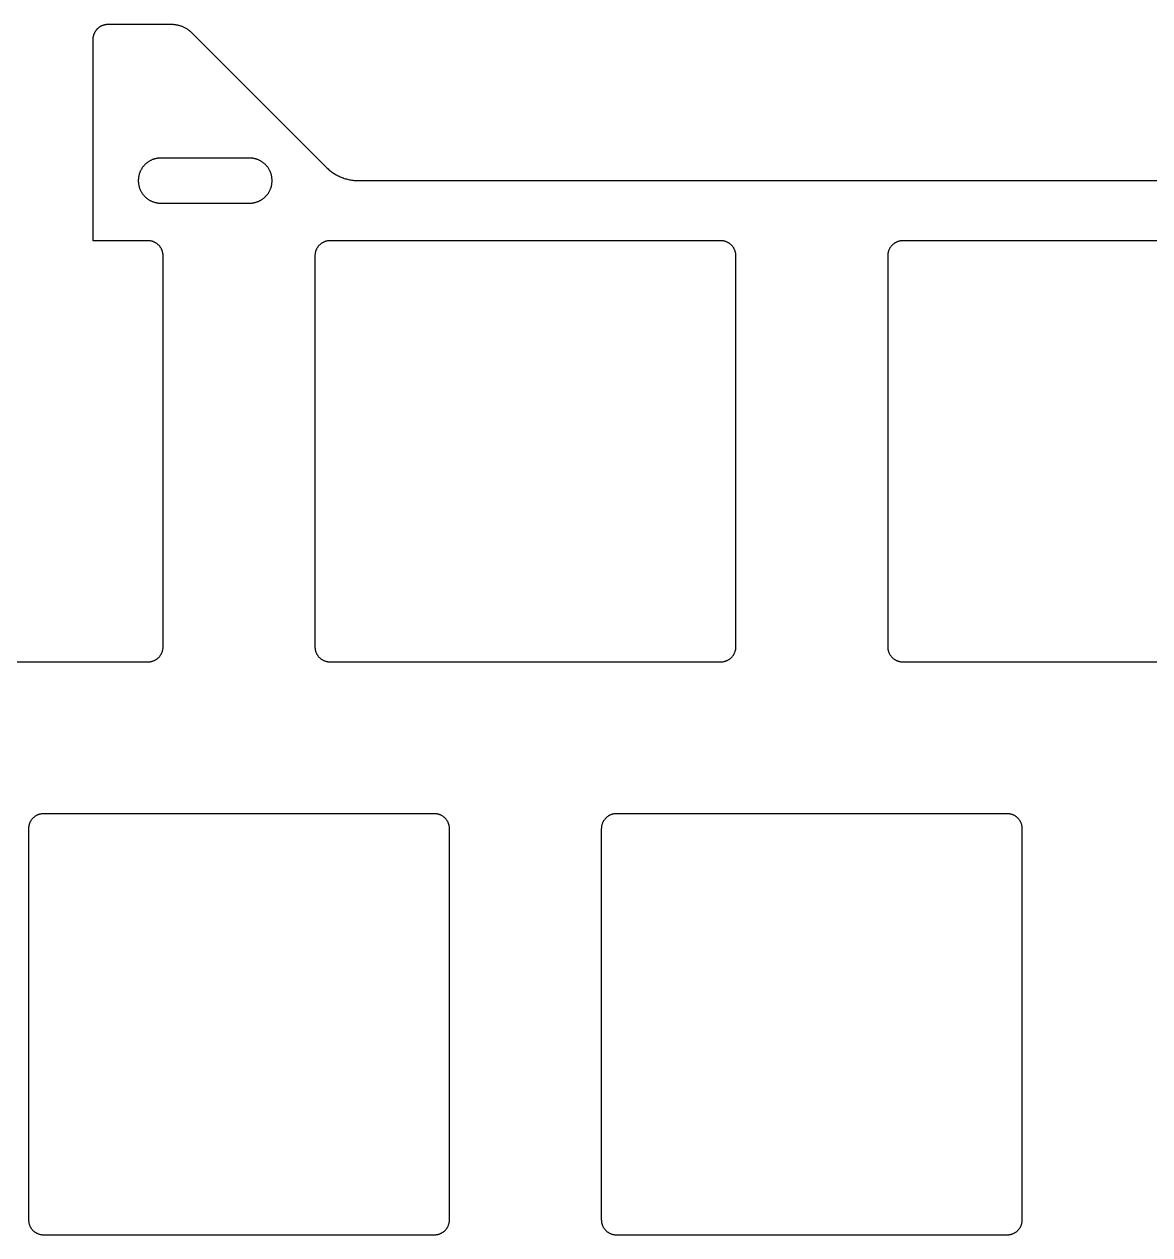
# Model space of a CAD drawing. Header units: millimetres. Extents: x -2014 to -1710, y 1046 to 1151.
# Drawn here: x -1907.12 to -1869.69, y 1110.76 to 1151.01 of the extents above; entities that cross this region are included whole.
import ezdxf

# ---------------------------------------------------------------- set-up
doc = ezdxf.new("R2010")
doc.units = ezdxf.units.MM
doc.layers.add('Layer 01', color=1, linetype='Continuous', true_color=0xff0000)

msp = doc.modelspace()

# ---------------------------------------------------------------- linework, layer by layer
at = {"layer": 'Layer 01', "color": 254, "true_color": 0xcad1ee}
for points in [[(-1904.827987, 1150.505913), (-1904.827849, 1150.517669), (-1904.827436, 1150.529391), (-1904.82675, 1150.54108), (-1904.825789, 1150.552734), (-1904.824554, 1150.564355), (-1904.823044, 1150.575942), (-1904.821261, 1150.587495), (-1904.819203, 1150.599015), (-1904.816895, 1150.61044), (-1904.814346, 1150.621744), (-1904.811536, 1150.63298), (-1904.808446, 1150.6442), (-1904.805054, 1150.655455), (-1904.80134, 1150.666797), (-1904.797285, 1150.678279), (-1904.792867, 1150.689953), (-1904.788115, 1150.701665), (-1904.783068, 1150.713227), (-1904.777727, 1150.724641), (-1904.772091, 1150.735905), (-1904.766162, 1150.747021), (-1904.759938, 1150.757987), (-1904.75342, 1150.768804), (-1904.746608, 1150.779472), (-1904.739457, 1150.790035), (-1904.731949, 1150.800514), (-1904.72412, 1150.810869), (-1904.716011, 1150.821062), (-1904.707657, 1150.831055), (-1904.699099, 1150.840809), (-1904.690374, 1150.850285), (-1904.681519, 1150.859446), (-1904.672507, 1150.868309), (-1904.663284, 1150.876918), (-1904.65385, 1150.885273), (-1904.644205, 1150.893374), (-1904.634349, 1150.901221), (-1904.624283, 1150.908814), (-1904.614005, 1150.916153), (-1904.603516, 1150.923238), (-1904.592817, 1150.930069), (-1904.581906, 1150.936646), (-1904.570784, 1150.942969), (-1904.559452, 1150.949038), (-1904.547657, 1150.954954), (-1904.535483, 1150.960683), (-1904.523433, 1150.966024), (-1904.512012, 1150.970774), (-1904.501038, 1150.975025), (-1904.489993, 1150.979001), (-1904.478878, 1150.982703), (-1904.467692, 1150.98613), (-1904.456436, 1150.989284), (-1904.445109, 1150.992163), (-1904.433712, 1150.994768), (-1904.422244, 1150.997099), (-1904.410706, 1150.999155), (-1904.399098, 1151.000937), (-1904.387419, 1151.002445), (-1904.37567, 1151.003679), (-1904.36385, 1151.004639), (-1904.35196, 1151.005324), (-1904.339999, 1151.005735), (-1904.327968, 1151.005871)], [(-1904.327968, 1151.005871), (-1902.2422, 1151.005871)], [(-1902.2422, 1151.005871), (-1902.217663, 1151.005557), (-1902.19315, 1151.004616), (-1902.168672, 1151.003055), (-1902.144244, 1151.000879), (-1902.11988, 1150.998094), (-1902.095592, 1150.994705), (-1902.071395, 1150.990718), (-1902.047301, 1150.986139), (-1902.023324, 1150.980973), (-1901.999477, 1150.975226), (-1901.975775, 1150.968902), (-1901.95223, 1150.962009), (-1901.928855, 1150.954551), (-1901.905665, 1150.946534), (-1901.882673, 1150.937963), (-1901.859892, 1150.928845), (-1901.837336, 1150.919184), (-1901.815017, 1150.908986), (-1901.792951, 1150.898257), (-1901.771149, 1150.887003), (-1901.749626, 1150.875228), (-1901.728394, 1150.862939), (-1901.707468, 1150.850141), (-1901.686861, 1150.83684), (-1901.666586, 1150.823041), (-1901.646657, 1150.80875), (-1901.627086, 1150.793972), (-1901.607889, 1150.778713), (-1901.589077, 1150.762979), (-1901.570665, 1150.746774), (-1901.552666, 1150.730106), (-1901.535093, 1150.712978)], [(-1904.827987, 1143.805853), (-1904.827987, 1150.505913)], [(-1901.535093, 1150.712978), (-1897.067327, 1146.245211)], [(-1902.577987, 1146.555871), (-1902.595798, 1146.555666), (-1902.613536, 1146.555049), (-1902.631199, 1146.55402), (-1902.648787, 1146.55258), (-1902.666302, 1146.550729), (-1902.683742, 1146.548466), (-1902.701108, 1146.545792), (-1902.718399, 1146.542707), (-1902.735617, 1146.53921), (-1902.75276, 1146.535301), (-1902.769828, 1146.530982), (-1902.786823, 1146.526251), (-1902.803492, 1146.521207), (-1902.819921, 1146.515818), (-1902.836609, 1146.509886), (-1902.854058, 1146.503213), (-1902.871928, 1146.495889), (-1902.889545, 1146.48814), (-1902.906906, 1146.479967), (-1902.924009, 1146.471373), (-1902.940851, 1146.462361), (-1902.957431, 1146.452932), (-1902.973747, 1146.443088), (-1902.989795, 1146.432832), (-1903.005575, 1146.422166), (-1903.021083, 1146.411092), (-1903.036318, 1146.399612), (-1903.051278, 1146.387728), (-1903.06596, 1146.375443), (-1903.080362, 1146.362759), (-1903.094481, 1146.349678), (-1903.108317, 1146.336201), (-1903.121806, 1146.32239), (-1903.134888, 1146.308301), (-1903.147564, 1146.293935), (-1903.159833, 1146.279291), (-1903.171695, 1146.264371), (-1903.18315, 1146.249173), (-1903.194198, 1146.233697), (-1903.20484, 1146.217945), (-1903.215075, 1146.201915), (-1903.224903, 1146.185608), (-1903.234324, 1146.169023), (-1903.243338, 1146.152162), (-1903.252059, 1146.134739), (-1903.260447, 1146.116849), (-1903.268279, 1146.09906), (-1903.275328, 1146.081942), (-1903.281705, 1146.065308), (-1903.28767, 1146.048591), (-1903.293224, 1146.031791), (-1903.298366, 1146.014908), (-1903.303097, 1145.997943), (-1903.307417, 1145.980895), (-1903.311325, 1145.963765), (-1903.314822, 1145.946551), (-1903.317907, 1145.929256), (-1903.320582, 1145.911877), (-1903.322844, 1145.894416), (-1903.324696, 1145.876873), (-1903.326135, 1145.859246), (-1903.327164, 1145.841537), (-1903.327781, 1145.823746), (-1903.327987, 1145.805871)], [(-1899.627987, 1146.555871), (-1902.577987, 1146.555871)], [(-1898.877987, 1145.805871), (-1898.878192, 1145.823683), (-1898.87881, 1145.84142), (-1898.879838, 1145.859083), (-1898.881278, 1145.876672), (-1898.883129, 1145.894186), (-1898.885392, 1145.911626), (-1898.888066, 1145.928992), (-1898.891151, 1145.946284), (-1898.894648, 1145.963501), (-1898.898557, 1145.980644), (-1898.902876, 1145.997713), (-1898.907607, 1146.014707), (-1898.912651, 1146.031377), (-1898.91804, 1146.047805), (-1898.923972, 1146.064493), (-1898.930645, 1146.081942), (-1898.937969, 1146.099813), (-1898.945719, 1146.11743), (-1898.953891, 1146.13479), (-1898.962485, 1146.151893), (-1898.971497, 1146.168736), (-1898.980926, 1146.185316), (-1898.99077, 1146.201631), (-1899.001026, 1146.21768), (-1899.011692, 1146.233459), (-1899.022766, 1146.248968), (-1899.034246, 1146.264203), (-1899.04613, 1146.279162), (-1899.058415, 1146.293844), (-1899.071099, 1146.308246), (-1899.08418, 1146.322366), (-1899.097657, 1146.336201), (-1899.111468, 1146.349691), (-1899.125557, 1146.362773), (-1899.139923, 1146.375449), (-1899.154567, 1146.387717), (-1899.169487, 1146.399579), (-1899.184685, 1146.411035), (-1899.200161, 1146.422083), (-1899.215913, 1146.432725), (-1899.231943, 1146.442959), (-1899.24825, 1146.452787), (-1899.264835, 1146.462209), (-1899.281696, 1146.471223), (-1899.299119, 1146.479943), (-1899.317009, 1146.488332), (-1899.334798, 1146.496164), (-1899.351916, 1146.503213), (-1899.36855, 1146.509589), (-1899.385268, 1146.515554), (-1899.402067, 1146.521108), (-1899.41895, 1146.526251), (-1899.435915, 1146.530982), (-1899.452963, 1146.535301), (-1899.470093, 1146.53921), (-1899.487307, 1146.542707), (-1899.504602, 1146.545792), (-1899.521981, 1146.548466), (-1899.539442, 1146.550729), (-1899.556985, 1146.55258), (-1899.574612, 1146.55402), (-1899.592321, 1146.555049), (-1899.610112, 1146.555666), (-1899.627987, 1146.555871)], [(-1897.067327, 1146.245211), (-1897.040721, 1146.219238), (-1897.013601, 1146.194016), (-1896.985968, 1146.169545), (-1896.957824, 1146.145826), (-1896.929169, 1146.12286), (-1896.900006, 1146.100646), (-1896.870335, 1146.079187), (-1896.840159, 1146.058481), (-1896.809477, 1146.03853), (-1896.778292, 1146.019334), (-1896.746606, 1146.000894), (-1896.714418, 1145.98321), (-1896.681732, 1145.966284), (-1896.648548, 1145.950115), (-1896.614867, 1145.934704), (-1896.580691, 1145.920052), (-1896.546178, 1145.906225), (-1896.511482, 1145.893291), (-1896.476605, 1145.881248), (-1896.441547, 1145.870098), (-1896.406306, 1145.85984), (-1896.370884, 1145.850473), (-1896.33528, 1145.841999), (-1896.299494, 1145.834416), (-1896.263527, 1145.827726), (-1896.227377, 1145.821928), (-1896.191047, 1145.817022), (-1896.154534, 1145.813008), (-1896.11784, 1145.809885), (-1896.080964, 1145.807655), (-1896.043906, 1145.806317), (-1896.006666, 1145.805871)], [(-1903.327987, 1145.805871), (-1903.327781, 1145.78806), (-1903.327164, 1145.770322), (-1903.326135, 1145.752659), (-1903.324696, 1145.735071), (-1903.322844, 1145.717556), (-1903.320582, 1145.700116), (-1903.317907, 1145.68275), (-1903.314822, 1145.665459), (-1903.311325, 1145.648241), (-1903.307417, 1145.631098), (-1903.303097, 1145.61403), (-1903.298366, 1145.597035), (-1903.293323, 1145.580366), (-1903.287934, 1145.563937), (-1903.282002, 1145.547249), (-1903.275328, 1145.5298), (-1903.268004, 1145.51193), (-1903.260255, 1145.494313), (-1903.252082, 1145.476952), (-1903.243489, 1145.45985), (-1903.234476, 1145.443007), (-1903.225047, 1145.426427), (-1903.215204, 1145.410112), (-1903.204948, 1145.394063), (-1903.194281, 1145.378283), (-1903.183207, 1145.362775), (-1903.171727, 1145.34754), (-1903.159844, 1145.33258), (-1903.147559, 1145.317898), (-1903.134874, 1145.303497), (-1903.121793, 1145.289377), (-1903.108317, 1145.275541), (-1903.094505, 1145.262052), (-1903.080416, 1145.24897), (-1903.06605, 1145.236294), (-1903.051407, 1145.224025), (-1903.036486, 1145.212163), (-1903.021288, 1145.200708), (-1903.005813, 1145.18966), (-1902.99006, 1145.179018), (-1902.97403, 1145.168783), (-1902.957723, 1145.158955), (-1902.941139, 1145.149534), (-1902.924277, 1145.14052), (-1902.906854, 1145.131799), (-1902.888964, 1145.123411), (-1902.871176, 1145.115579), (-1902.854058, 1145.10853), (-1902.837423, 1145.102153), (-1902.820706, 1145.096188), (-1902.803906, 1145.090634), (-1902.787023, 1145.085492), (-1902.770058, 1145.080761), (-1902.75301, 1145.076441), (-1902.73588, 1145.072533), (-1902.718667, 1145.069036), (-1902.701371, 1145.065951), (-1902.683993, 1145.063276), (-1902.666532, 1145.061014), (-1902.648988, 1145.059162), (-1902.631362, 1145.057723), (-1902.613653, 1145.056694), (-1902.595861, 1145.056077), (-1902.577987, 1145.055871)], [(-1899.627987, 1145.055871), (-1899.610175, 1145.056077), (-1899.592438, 1145.056694), (-1899.574775, 1145.057723), (-1899.557186, 1145.059162), (-1899.539672, 1145.061014), (-1899.522232, 1145.063276), (-1899.504866, 1145.065951), (-1899.487574, 1145.069036), (-1899.470357, 1145.072533), (-1899.453214, 1145.076441), (-1899.436145, 1145.080761), (-1899.419151, 1145.085492), (-1899.402481, 1145.090535), (-1899.386053, 1145.095924), (-1899.369365, 1145.101856), (-1899.351916, 1145.10853), (-1899.334045, 1145.115854), (-1899.316428, 1145.123603), (-1899.299068, 1145.131776), (-1899.281965, 1145.140369), (-1899.265122, 1145.149382), (-1899.248542, 1145.158811), (-1899.232227, 1145.168654), (-1899.216178, 1145.17891), (-1899.200399, 1145.189577), (-1899.18489, 1145.200651), (-1899.169655, 1145.212131), (-1899.154696, 1145.224014), (-1899.140014, 1145.236299), (-1899.125612, 1145.248984), (-1899.111492, 1145.262065), (-1899.097657, 1145.275541), (-1899.084167, 1145.289353), (-1899.071085, 1145.303442), (-1899.058409, 1145.317808), (-1899.046141, 1145.332451), (-1899.034279, 1145.347372), (-1899.022823, 1145.36257), (-1899.011775, 1145.378045), (-1899.001133, 1145.393798), (-1898.990899, 1145.409828), (-1898.981071, 1145.426135), (-1898.971649, 1145.442719), (-1898.962635, 1145.459581), (-1898.953915, 1145.477004), (-1898.945526, 1145.494894), (-1898.937694, 1145.512682), (-1898.930645, 1145.5298), (-1898.924269, 1145.546435), (-1898.918304, 1145.563152), (-1898.91275, 1145.579952), (-1898.907607, 1145.596835), (-1898.902876, 1145.6138), (-1898.898557, 1145.630848), (-1898.894648, 1145.647978), (-1898.891151, 1145.665191), (-1898.888066, 1145.682487), (-1898.885392, 1145.699865), (-1898.883129, 1145.717326), (-1898.881278, 1145.73487), (-1898.879838, 1145.752496), (-1898.87881, 1145.770205), (-1898.878192, 1145.787997), (-1898.877987, 1145.805871)], [(-1896.006666, 1145.805871), (-1852.973656, 1145.805871)], [(-1902.577987, 1145.055871), (-1899.627987, 1145.055871)], [(-1903.002987, 1143.805851), (-1904.827987, 1143.805853)], [(-1902.502987, 1143.305851), (-1902.503279, 1143.322922), (-1902.504153, 1143.339973), (-1902.505609, 1143.356983), (-1902.507644, 1143.373935), (-1902.510257, 1143.390807), (-1902.513445, 1143.407579), (-1902.517204, 1143.424234), (-1902.521529, 1143.44075), (-1902.526415, 1143.457109), (-1902.531857, 1143.473291), (-1902.537848, 1143.489278), (-1902.544382, 1143.505052), (-1902.55145, 1143.520593), (-1902.559045, 1143.535884), (-1902.567157, 1143.550906), (-1902.575778, 1143.565643), (-1902.584896, 1143.580077), (-1902.594502, 1143.594192), (-1902.604585, 1143.60797), (-1902.615132, 1143.621395), (-1902.626131, 1143.634453), (-1902.637569, 1143.647128), (-1902.649434, 1143.659405), (-1902.661711, 1143.671269), (-1902.674385, 1143.682708), (-1902.687443, 1143.693707), (-1902.700869, 1143.704254), (-1902.714647, 1143.714336), (-1902.728761, 1143.723942), (-1902.743195, 1143.733061), (-1902.757932, 1143.741682), (-1902.772955, 1143.749794), (-1902.788245, 1143.757389), (-1902.803787, 1143.764457), (-1902.81956, 1143.770991), (-1902.835547, 1143.776982), (-1902.85173, 1143.782424), (-1902.868089, 1143.78731), (-1902.884605, 1143.791635), (-1902.901259, 1143.795393), (-1902.918032, 1143.798581), (-1902.934904, 1143.801194), (-1902.951855, 1143.80323), (-1902.968866, 1143.804686), (-1902.985917, 1143.80556), (-1903.002987, 1143.805851)], [(-1896.952987, 1143.805851), (-1896.970058, 1143.80556), (-1896.987108, 1143.804686), (-1897.004119, 1143.80323), (-1897.021071, 1143.801194), (-1897.037942, 1143.798581), (-1897.054715, 1143.795393), (-1897.071369, 1143.791635), (-1897.087886, 1143.78731), (-1897.104244, 1143.782424), (-1897.120427, 1143.776982), (-1897.136414, 1143.770991), (-1897.152188, 1143.764457), (-1897.167729, 1143.757389), (-1897.18302, 1143.749794), (-1897.198042, 1143.741682), (-1897.212779, 1143.733061), (-1897.227213, 1143.723942), (-1897.241327, 1143.714336), (-1897.255105, 1143.704254), (-1897.268531, 1143.693707), (-1897.281589, 1143.682708), (-1897.294264, 1143.671269), (-1897.306541, 1143.659405), (-1897.318405, 1143.647128), (-1897.329844, 1143.634453), (-1897.340843, 1143.621395), (-1897.35139, 1143.60797), (-1897.361472, 1143.594192), (-1897.371078, 1143.580077), (-1897.380197, 1143.565643), (-1897.388817, 1143.550906), (-1897.39693, 1143.535884), (-1897.404525, 1143.520593), (-1897.411593, 1143.505052), (-1897.418126, 1143.489278), (-1897.424118, 1143.473291), (-1897.42956, 1143.457109), (-1897.434446, 1143.44075), (-1897.438771, 1143.424234), (-1897.442529, 1143.407579), (-1897.445717, 1143.390807), (-1897.44833, 1143.373935), (-1897.450366, 1143.356983), (-1897.451822, 1143.339973), (-1897.452696, 1143.322922), (-1897.452987, 1143.305851)], [(-1883.952987, 1143.805851), (-1896.952987, 1143.805851)], [(-1883.452987, 1143.305851), (-1883.453279, 1143.322922), (-1883.454153, 1143.339973), (-1883.455609, 1143.356983), (-1883.457644, 1143.373935), (-1883.460257, 1143.390807), (-1883.463445, 1143.407579), (-1883.467204, 1143.424234), (-1883.471529, 1143.44075), (-1883.476415, 1143.457109), (-1883.481857, 1143.473291), (-1883.487848, 1143.489278), (-1883.494382, 1143.505052), (-1883.50145, 1143.520593), (-1883.509045, 1143.535884), (-1883.517157, 1143.550906), (-1883.525778, 1143.565643), (-1883.534896, 1143.580077), (-1883.544502, 1143.594192), (-1883.554585, 1143.60797), (-1883.565132, 1143.621395), (-1883.576131, 1143.634453), (-1883.587569, 1143.647128), (-1883.599434, 1143.659405), (-1883.611711, 1143.671269), (-1883.624385, 1143.682708), (-1883.637443, 1143.693707), (-1883.650869, 1143.704254), (-1883.664647, 1143.714336), (-1883.678761, 1143.723942), (-1883.693195, 1143.733061), (-1883.707932, 1143.741682), (-1883.722955, 1143.749794), (-1883.738245, 1143.757389), (-1883.753787, 1143.764457), (-1883.76956, 1143.770991), (-1883.785547, 1143.776982), (-1883.80173, 1143.782424), (-1883.818089, 1143.78731), (-1883.834605, 1143.791635), (-1883.851259, 1143.795393), (-1883.868032, 1143.798581), (-1883.884904, 1143.801194), (-1883.901855, 1143.80323), (-1883.918866, 1143.804686), (-1883.935917, 1143.80556), (-1883.952987, 1143.805851)], [(-1877.902987, 1143.805851), (-1877.920058, 1143.80556), (-1877.937108, 1143.804686), (-1877.954119, 1143.80323), (-1877.971071, 1143.801194), (-1877.987942, 1143.798581), (-1878.004715, 1143.795393), (-1878.021369, 1143.791635), (-1878.037886, 1143.78731), (-1878.054244, 1143.782424), (-1878.070427, 1143.776982), (-1878.086414, 1143.770991), (-1878.102188, 1143.764457), (-1878.117729, 1143.757389), (-1878.13302, 1143.749794), (-1878.148042, 1143.741682), (-1878.162779, 1143.733061), (-1878.177213, 1143.723942), (-1878.191327, 1143.714336), (-1878.205105, 1143.704254), (-1878.218531, 1143.693707), (-1878.231589, 1143.682708), (-1878.244264, 1143.671269), (-1878.256541, 1143.659405), (-1878.268405, 1143.647128), (-1878.279844, 1143.634453), (-1878.290843, 1143.621395), (-1878.30139, 1143.60797), (-1878.311472, 1143.594192), (-1878.321078, 1143.580077), (-1878.330197, 1143.565643), (-1878.338817, 1143.550906), (-1878.34693, 1143.535884), (-1878.354525, 1143.520593), (-1878.361593, 1143.505052), (-1878.368126, 1143.489278), (-1878.374118, 1143.473291), (-1878.37956, 1143.457109), (-1878.384446, 1143.44075), (-1878.388771, 1143.424234), (-1878.392529, 1143.407579), (-1878.395717, 1143.390807), (-1878.39833, 1143.373935), (-1878.400366, 1143.356983), (-1878.401822, 1143.339973), (-1878.402696, 1143.322922), (-1878.402987, 1143.305851)], [(-1864.902994, 1143.805853), (-1877.902987, 1143.805851)], [(-1902.502987, 1142.811377), (-1902.502987, 1143.305851)], [(-1897.452987, 1143.305851), (-1897.452987, 1130.305851)], [(-1883.452987, 1130.305851), (-1883.452987, 1143.305851)], [(-1878.402987, 1143.305851), (-1878.402987, 1130.305851)], [(-1902.502972, 1142.805864), (-1902.502987, 1142.811377)], [(-1902.502972, 1130.80585), (-1902.502972, 1142.805864)], [(-1902.502987, 1130.800329), (-1902.502972, 1130.80585)], [(-1902.502987, 1130.305851), (-1902.502987, 1130.800329)], [(-1903.002987, 1129.805851), (-1902.985917, 1129.806143), (-1902.968866, 1129.807017), (-1902.951855, 1129.808473), (-1902.934904, 1129.810508), (-1902.918032, 1129.813122), (-1902.901259, 1129.816309), (-1902.884605, 1129.820068), (-1902.868089, 1129.824393), (-1902.85173, 1129.829279), (-1902.835547, 1129.834721), (-1902.81956, 1129.840712), (-1902.803787, 1129.847246), (-1902.788245, 1129.854314), (-1902.772955, 1129.861909), (-1902.757932, 1129.870021), (-1902.743195, 1129.878642), (-1902.728761, 1129.88776), (-1902.714647, 1129.897366), (-1902.700869, 1129.907449), (-1902.687443, 1129.917996), (-1902.674385, 1129.928995), (-1902.661711, 1129.940433), (-1902.649434, 1129.952298), (-1902.637569, 1129.964575), (-1902.626131, 1129.97725), (-1902.615132, 1129.990307), (-1902.604585, 1130.003733), (-1902.594502, 1130.017511), (-1902.584896, 1130.031625), (-1902.575778, 1130.046059), (-1902.567157, 1130.060796), (-1902.559045, 1130.075819), (-1902.55145, 1130.09111), (-1902.544382, 1130.106651), (-1902.537848, 1130.122424), (-1902.531857, 1130.138412), (-1902.526415, 1130.154594), (-1902.521529, 1130.170953), (-1902.517204, 1130.187469), (-1902.513445, 1130.204123), (-1902.510257, 1130.220896), (-1902.507644, 1130.237768), (-1902.505609, 1130.254719), (-1902.504153, 1130.27173), (-1902.503279, 1130.288781), (-1902.502987, 1130.305851)], [(-1897.452987, 1130.305851), (-1897.452696, 1130.288781), (-1897.451822, 1130.27173), (-1897.450366, 1130.254719), (-1897.44833, 1130.237768), (-1897.445717, 1130.220896), (-1897.442529, 1130.204123), (-1897.438771, 1130.187469), (-1897.434446, 1130.170953), (-1897.42956, 1130.154594), (-1897.424118, 1130.138412), (-1897.418126, 1130.122424), (-1897.411593, 1130.106651), (-1897.404525, 1130.09111), (-1897.39693, 1130.075819), (-1897.388817, 1130.060796), (-1897.380197, 1130.046059), (-1897.371078, 1130.031625), (-1897.361472, 1130.017511), (-1897.35139, 1130.003733), (-1897.340843, 1129.990307), (-1897.329844, 1129.97725), (-1897.318405, 1129.964575), (-1897.306541, 1129.952298), (-1897.294264, 1129.940433), (-1897.281589, 1129.928995), (-1897.268531, 1129.917996), (-1897.255105, 1129.907449), (-1897.241327, 1129.897366), (-1897.227213, 1129.88776), (-1897.212779, 1129.878642), (-1897.198042, 1129.870021), (-1897.18302, 1129.861909), (-1897.167729, 1129.854314), (-1897.152188, 1129.847246), (-1897.136414, 1129.840712), (-1897.120427, 1129.834721), (-1897.104244, 1129.829279), (-1897.087886, 1129.824393), (-1897.071369, 1129.820068), (-1897.054715, 1129.816309), (-1897.037942, 1129.813122), (-1897.021071, 1129.810508), (-1897.004119, 1129.808473), (-1896.987108, 1129.807017), (-1896.970058, 1129.806143), (-1896.952987, 1129.805851)], [(-1883.952987, 1129.805851), (-1883.935917, 1129.806143), (-1883.918866, 1129.807017), (-1883.901855, 1129.808473), (-1883.884904, 1129.810508), (-1883.868032, 1129.813122), (-1883.851259, 1129.816309), (-1883.834605, 1129.820068), (-1883.818089, 1129.824393), (-1883.80173, 1129.829279), (-1883.785547, 1129.834721), (-1883.76956, 1129.840712), (-1883.753787, 1129.847246), (-1883.738245, 1129.854314), (-1883.722955, 1129.861909), (-1883.707932, 1129.870021), (-1883.693195, 1129.878642), (-1883.678761, 1129.88776), (-1883.664647, 1129.897366), (-1883.650869, 1129.907449), (-1883.637443, 1129.917996), (-1883.624385, 1129.928995), (-1883.611711, 1129.940433), (-1883.599434, 1129.952298), (-1883.587569, 1129.964575), (-1883.576131, 1129.97725), (-1883.565132, 1129.990307), (-1883.554585, 1130.003733), (-1883.544502, 1130.017511), (-1883.534896, 1130.031625), (-1883.525778, 1130.046059), (-1883.517157, 1130.060796), (-1883.509045, 1130.075819), (-1883.50145, 1130.09111), (-1883.494382, 1130.106651), (-1883.487848, 1130.122424), (-1883.481857, 1130.138412), (-1883.476415, 1130.154594), (-1883.471529, 1130.170953), (-1883.467204, 1130.187469), (-1883.463445, 1130.204123), (-1883.460257, 1130.220896), (-1883.457644, 1130.237768), (-1883.455609, 1130.254719), (-1883.454153, 1130.27173), (-1883.453279, 1130.288781), (-1883.452987, 1130.305851)], [(-1878.402987, 1130.305851), (-1878.402696, 1130.288781), (-1878.401822, 1130.27173), (-1878.400366, 1130.254719), (-1878.39833, 1130.237768), (-1878.395717, 1130.220896), (-1878.392529, 1130.204123), (-1878.388771, 1130.187469), (-1878.384446, 1130.170953), (-1878.37956, 1130.154594), (-1878.374118, 1130.138412), (-1878.368126, 1130.122424), (-1878.361593, 1130.106651), (-1878.354525, 1130.09111), (-1878.34693, 1130.075819), (-1878.338817, 1130.060796), (-1878.330197, 1130.046059), (-1878.321078, 1130.031625), (-1878.311472, 1130.017511), (-1878.30139, 1130.003733), (-1878.290843, 1129.990307), (-1878.279844, 1129.97725), (-1878.268405, 1129.964575), (-1878.256541, 1129.952298), (-1878.244264, 1129.940433), (-1878.231589, 1129.928995), (-1878.218531, 1129.917996), (-1878.205105, 1129.907449), (-1878.191327, 1129.897366), (-1878.177213, 1129.88776), (-1878.162779, 1129.878642), (-1878.148042, 1129.870021), (-1878.13302, 1129.861909), (-1878.117729, 1129.854314), (-1878.102188, 1129.847246), (-1878.086414, 1129.840712), (-1878.070427, 1129.834721), (-1878.054244, 1129.829279), (-1878.037886, 1129.824393), (-1878.021369, 1129.820068), (-1878.004715, 1129.816309), (-1877.987942, 1129.813122), (-1877.971071, 1129.810508), (-1877.954119, 1129.808473), (-1877.937108, 1129.807017), (-1877.920058, 1129.806143), (-1877.902987, 1129.805851)], [(-1916.002987, 1129.805851), (-1903.002987, 1129.805851)], [(-1896.952987, 1129.805851), (-1883.952987, 1129.805851)], [(-1877.902987, 1129.805851), (-1864.902987, 1129.805851)], [(-1906.47799, 1124.755865), (-1906.495061, 1124.755574), (-1906.512111, 1124.7547), (-1906.529122, 1124.753244), (-1906.546074, 1124.751208), (-1906.562945, 1124.748595), (-1906.579718, 1124.745407), (-1906.596372, 1124.741649), (-1906.612889, 1124.737324), (-1906.629248, 1124.732438), (-1906.64543, 1124.726996), (-1906.661417, 1124.721004), (-1906.677191, 1124.714471), (-1906.692732, 1124.707403), (-1906.708023, 1124.699808), (-1906.723045, 1124.691695), (-1906.737782, 1124.683075), (-1906.752216, 1124.673956), (-1906.76633, 1124.66435), (-1906.780108, 1124.654268), (-1906.793534, 1124.643721), (-1906.806592, 1124.632722), (-1906.819267, 1124.621283), (-1906.831544, 1124.609419), (-1906.843408, 1124.597142), (-1906.854847, 1124.584467), (-1906.865846, 1124.571409), (-1906.876393, 1124.557983), (-1906.886475, 1124.544205), (-1906.896081, 1124.530091), (-1906.9052, 1124.515657), (-1906.913821, 1124.50092), (-1906.921933, 1124.485898), (-1906.929528, 1124.470607), (-1906.936596, 1124.455066), (-1906.943129, 1124.439292), (-1906.949121, 1124.423305), (-1906.954563, 1124.407122), (-1906.959449, 1124.390764), (-1906.963774, 1124.374247), (-1906.967532, 1124.357593), (-1906.97072, 1124.34082), (-1906.973333, 1124.323949), (-1906.975369, 1124.306997), (-1906.976825, 1124.289986), (-1906.977699, 1124.272936), (-1906.97799, 1124.255865)], [(-1893.47799, 1124.755865), (-1906.47799, 1124.755865)], [(-1892.97799, 1124.255865), (-1892.978282, 1124.272936), (-1892.979156, 1124.289986), (-1892.980612, 1124.306997), (-1892.982647, 1124.323949), (-1892.985261, 1124.34082), (-1892.988448, 1124.357593), (-1892.992207, 1124.374247), (-1892.996532, 1124.390764), (-1893.001418, 1124.407122), (-1893.00686, 1124.423305), (-1893.012851, 1124.439292), (-1893.019385, 1124.455066), (-1893.026453, 1124.470607), (-1893.034048, 1124.485898), (-1893.04216, 1124.50092), (-1893.050781, 1124.515657), (-1893.059899, 1124.530091), (-1893.069505, 1124.544205), (-1893.079588, 1124.557983), (-1893.090135, 1124.571409), (-1893.101134, 1124.584467), (-1893.112572, 1124.597142), (-1893.124437, 1124.609419), (-1893.136714, 1124.621283), (-1893.149388, 1124.632722), (-1893.162446, 1124.643721), (-1893.175872, 1124.654268), (-1893.18965, 1124.66435), (-1893.203764, 1124.673956), (-1893.218198, 1124.683075), (-1893.232935, 1124.691695), (-1893.247958, 1124.699808), (-1893.263249, 1124.707403), (-1893.27879, 1124.714471), (-1893.294563, 1124.721004), (-1893.31055, 1124.726996), (-1893.326733, 1124.732438), (-1893.343092, 1124.737324), (-1893.359608, 1124.741649), (-1893.376262, 1124.745407), (-1893.393035, 1124.748595), (-1893.409907, 1124.751208), (-1893.426858, 1124.753244), (-1893.443869, 1124.7547), (-1893.46092, 1124.755574), (-1893.47799, 1124.755865)], [(-1887.42799, 1124.755865), (-1887.445061, 1124.755574), (-1887.462111, 1124.7547), (-1887.479122, 1124.753244), (-1887.496074, 1124.751208), (-1887.512945, 1124.748595), (-1887.529718, 1124.745407), (-1887.546372, 1124.741649), (-1887.562889, 1124.737324), (-1887.579248, 1124.732438), (-1887.59543, 1124.726996), (-1887.611417, 1124.721004), (-1887.627191, 1124.714471), (-1887.642732, 1124.707403), (-1887.658023, 1124.699808), (-1887.673045, 1124.691695), (-1887.687782, 1124.683075), (-1887.702216, 1124.673956), (-1887.71633, 1124.66435), (-1887.730108, 1124.654268), (-1887.743534, 1124.643721), (-1887.756592, 1124.632722), (-1887.769267, 1124.621283), (-1887.781544, 1124.609419), (-1887.793408, 1124.597142), (-1887.804847, 1124.584467), (-1887.815846, 1124.571409), (-1887.826393, 1124.557983), (-1887.836475, 1124.544205), (-1887.846081, 1124.530091), (-1887.8552, 1124.515657), (-1887.863821, 1124.50092), (-1887.871933, 1124.485898), (-1887.879528, 1124.470607), (-1887.886596, 1124.455066), (-1887.893129, 1124.439292), (-1887.899121, 1124.423305), (-1887.904563, 1124.407122), (-1887.909449, 1124.390764), (-1887.913774, 1124.374247), (-1887.917532, 1124.357593), (-1887.92072, 1124.34082), (-1887.923333, 1124.323949), (-1887.925369, 1124.306997), (-1887.926825, 1124.289986), (-1887.927699, 1124.272936), (-1887.92799, 1124.255865)], [(-1874.42799, 1124.755865), (-1887.42799, 1124.755865)], [(-1873.92799, 1124.255865), (-1873.928282, 1124.272936), (-1873.929156, 1124.289986), (-1873.930612, 1124.306997), (-1873.932647, 1124.323949), (-1873.935261, 1124.34082), (-1873.938448, 1124.357593), (-1873.942207, 1124.374247), (-1873.946532, 1124.390764), (-1873.951418, 1124.407122), (-1873.95686, 1124.423305), (-1873.962851, 1124.439292), (-1873.969385, 1124.455066), (-1873.976453, 1124.470607), (-1873.984048, 1124.485898), (-1873.99216, 1124.50092), (-1874.000781, 1124.515657), (-1874.009899, 1124.530091), (-1874.019505, 1124.544205), (-1874.029588, 1124.557983), (-1874.040135, 1124.571409), (-1874.051134, 1124.584467), (-1874.062572, 1124.597142), (-1874.074437, 1124.609419), (-1874.086714, 1124.621283), (-1874.099388, 1124.632722), (-1874.112446, 1124.643721), (-1874.125872, 1124.654268), (-1874.13965, 1124.66435), (-1874.153764, 1124.673956), (-1874.168198, 1124.683075), (-1874.182935, 1124.691695), (-1874.197958, 1124.699808), (-1874.213249, 1124.707403), (-1874.22879, 1124.714471), (-1874.244563, 1124.721004), (-1874.26055, 1124.726996), (-1874.276733, 1124.732438), (-1874.293092, 1124.737324), (-1874.309608, 1124.741649), (-1874.326262, 1124.745407), (-1874.343035, 1124.748595), (-1874.359907, 1124.751208), (-1874.376858, 1124.753244), (-1874.393869, 1124.7547), (-1874.41092, 1124.755574), (-1874.42799, 1124.755865)], [(-1906.97799, 1124.255865), (-1906.97799, 1111.255865)], [(-1892.97799, 1123.760806), (-1892.97799, 1124.255865)], [(-1887.92799, 1124.255865), (-1887.92799, 1111.255865)], [(-1873.92799, 1111.255865), (-1873.92799, 1124.255865)], [(-1892.977978, 1123.755876), (-1892.97799, 1123.760806)], [(-1892.977978, 1111.755845), (-1892.977978, 1123.755876)], [(-1892.97799, 1111.750924), (-1892.977978, 1111.755845)], [(-1892.97799, 1111.255865), (-1892.97799, 1111.750924)], [(-1906.97799, 1111.255865), (-1906.977699, 1111.238795), (-1906.976825, 1111.221744), (-1906.975369, 1111.204733), (-1906.973333, 1111.187782), (-1906.97072, 1111.17091), (-1906.967532, 1111.154137), (-1906.963774, 1111.137483), (-1906.959449, 1111.120967), (-1906.954563, 1111.104608), (-1906.949121, 1111.088425), (-1906.943129, 1111.072438), (-1906.936596, 1111.056665), (-1906.929528, 1111.041123), (-1906.921933, 1111.025833), (-1906.913821, 1111.01081), (-1906.9052, 1110.996073), (-1906.896081, 1110.981639), (-1906.886475, 1110.967525), (-1906.876393, 1110.953747), (-1906.865846, 1110.940321), (-1906.854847, 1110.927263), (-1906.843408, 1110.914589), (-1906.831544, 1110.902312), (-1906.819267, 1110.890447), (-1906.806592, 1110.879009), (-1906.793534, 1110.86801), (-1906.780108, 1110.857463), (-1906.76633, 1110.84738), (-1906.752216, 1110.837774), (-1906.737782, 1110.828656), (-1906.723045, 1110.820035), (-1906.708023, 1110.811923), (-1906.692732, 1110.804328), (-1906.677191, 1110.79726), (-1906.661417, 1110.790726), (-1906.64543, 1110.784735), (-1906.629248, 1110.779293), (-1906.612889, 1110.774407), (-1906.596372, 1110.770082), (-1906.579718, 1110.766323), (-1906.562945, 1110.763135), (-1906.546074, 1110.760522), (-1906.529122, 1110.758487), (-1906.512111, 1110.757031), (-1906.495061, 1110.756157), (-1906.47799, 1110.755865)], [(-1893.47799, 1110.755865), (-1893.46092, 1110.756157), (-1893.443869, 1110.757031), (-1893.426858, 1110.758487), (-1893.409907, 1110.760522), (-1893.393035, 1110.763135), (-1893.376262, 1110.766323), (-1893.359608, 1110.770082), (-1893.343092, 1110.774407), (-1893.326733, 1110.779293), (-1893.31055, 1110.784735), (-1893.294563, 1110.790726), (-1893.27879, 1110.79726), (-1893.263249, 1110.804328), (-1893.247958, 1110.811923), (-1893.232935, 1110.820035), (-1893.218198, 1110.828656), (-1893.203764, 1110.837774), (-1893.18965, 1110.84738), (-1893.175872, 1110.857463), (-1893.162446, 1110.86801), (-1893.149388, 1110.879009), (-1893.136714, 1110.890447), (-1893.124437, 1110.902312), (-1893.112572, 1110.914589), (-1893.101134, 1110.927263), (-1893.090135, 1110.940321), (-1893.079588, 1110.953747), (-1893.069505, 1110.967525), (-1893.059899, 1110.981639), (-1893.050781, 1110.996073), (-1893.04216, 1111.01081), (-1893.034048, 1111.025833), (-1893.026453, 1111.041123), (-1893.019385, 1111.056665), (-1893.012851, 1111.072438), (-1893.00686, 1111.088425), (-1893.001418, 1111.104608), (-1892.996532, 1111.120967), (-1892.992207, 1111.137483), (-1892.988448, 1111.154137), (-1892.985261, 1111.17091), (-1892.982647, 1111.187782), (-1892.980612, 1111.204733), (-1892.979156, 1111.221744), (-1892.978282, 1111.238795), (-1892.97799, 1111.255865)], [(-1887.92799, 1111.255865), (-1887.927699, 1111.238795), (-1887.926825, 1111.221744), (-1887.925369, 1111.204733), (-1887.923333, 1111.187782), (-1887.92072, 1111.17091), (-1887.917532, 1111.154137), (-1887.913774, 1111.137483), (-1887.909449, 1111.120967), (-1887.904563, 1111.104608), (-1887.899121, 1111.088425), (-1887.893129, 1111.072438), (-1887.886596, 1111.056665), (-1887.879528, 1111.041123), (-1887.871933, 1111.025833), (-1887.863821, 1111.01081), (-1887.8552, 1110.996073), (-1887.846081, 1110.981639), (-1887.836475, 1110.967525), (-1887.826393, 1110.953747), (-1887.815846, 1110.940321), (-1887.804847, 1110.927263), (-1887.793408, 1110.914589), (-1887.781544, 1110.902312), (-1887.769267, 1110.890447), (-1887.756592, 1110.879009), (-1887.743534, 1110.86801), (-1887.730108, 1110.857463), (-1887.71633, 1110.84738), (-1887.702216, 1110.837774), (-1887.687782, 1110.828656), (-1887.673045, 1110.820035), (-1887.658023, 1110.811923), (-1887.642732, 1110.804328), (-1887.627191, 1110.79726), (-1887.611417, 1110.790726), (-1887.59543, 1110.784735), (-1887.579248, 1110.779293), (-1887.562889, 1110.774407), (-1887.546372, 1110.770082), (-1887.529718, 1110.766323), (-1887.512945, 1110.763135), (-1887.496074, 1110.760522), (-1887.479122, 1110.758487), (-1887.462111, 1110.757031), (-1887.445061, 1110.756157), (-1887.42799, 1110.755865)], [(-1874.42799, 1110.755865), (-1874.41092, 1110.756157), (-1874.393869, 1110.757031), (-1874.376858, 1110.758487), (-1874.359907, 1110.760522), (-1874.343035, 1110.763135), (-1874.326262, 1110.766323), (-1874.309608, 1110.770082), (-1874.293092, 1110.774407), (-1874.276733, 1110.779293), (-1874.26055, 1110.784735), (-1874.244563, 1110.790726), (-1874.22879, 1110.79726), (-1874.213249, 1110.804328), (-1874.197958, 1110.811923), (-1874.182935, 1110.820035), (-1874.168198, 1110.828656), (-1874.153764, 1110.837774), (-1874.13965, 1110.84738), (-1874.125872, 1110.857463), (-1874.112446, 1110.86801), (-1874.099388, 1110.879009), (-1874.086714, 1110.890447), (-1874.074437, 1110.902312), (-1874.062572, 1110.914589), (-1874.051134, 1110.927263), (-1874.040135, 1110.940321), (-1874.029588, 1110.953747), (-1874.019505, 1110.967525), (-1874.009899, 1110.981639), (-1874.000781, 1110.996073), (-1873.99216, 1111.01081), (-1873.984048, 1111.025833), (-1873.976453, 1111.041123), (-1873.969385, 1111.056665), (-1873.962851, 1111.072438), (-1873.95686, 1111.088425), (-1873.951418, 1111.104608), (-1873.946532, 1111.120967), (-1873.942207, 1111.137483), (-1873.938448, 1111.154137), (-1873.935261, 1111.17091), (-1873.932647, 1111.187782), (-1873.930612, 1111.204733), (-1873.929156, 1111.221744), (-1873.928282, 1111.238795), (-1873.92799, 1111.255865)], [(-1906.47799, 1110.755865), (-1893.47799, 1110.755865)], [(-1887.42799, 1110.755865), (-1874.42799, 1110.755865)]]:
    msp.add_lwpolyline(points, dxfattribs=at)

doc.saveas('drawing.dxf')
